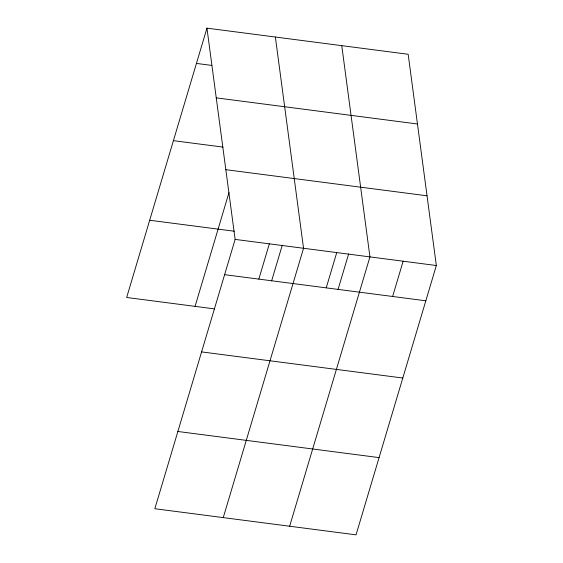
<?xml version="1.0" encoding="UTF-8"?>
<svg xmlns="http://www.w3.org/2000/svg" width="563" height="563" viewBox="0 0 563 563"><rect width="100%" height="100%" fill="white"/><g stroke="black" fill="none" stroke-linecap="round" stroke-linejoin="round"><path stroke-width="0.84" d="M206.952 28.15L235.13 239.395L154.839 508.727L356.048 534.85L436.339 265.518L408.161 54.273L206.952 28.15L126.661 297.482L214.651 308.904M195.072 306.363L228.972 192.652M258.825 279.107L269.339 243.835M271.619 280.937L282.267 245.222M223.251 517.608L303.541 248.276L275.363 37.031M326.23 287.855L336.744 252.583M338.018 289.558L348.666 253.843M289.649 526.229L369.94 256.897L341.762 45.652M392.629 296.476L403.143 261.204M196.438 63.422L211.829 65.421M216.248 97.863L417.457 123.987M173.411 140.659L223.004 147.098M225.833 169.681L427.043 195.804M149.688 220.246L234.271 231.224M235.13 239.395L436.339 265.518M224.616 274.667L425.825 300.79M201.589 351.903L402.798 378.026M177.866 431.483L379.075 457.606"/></g></svg>
